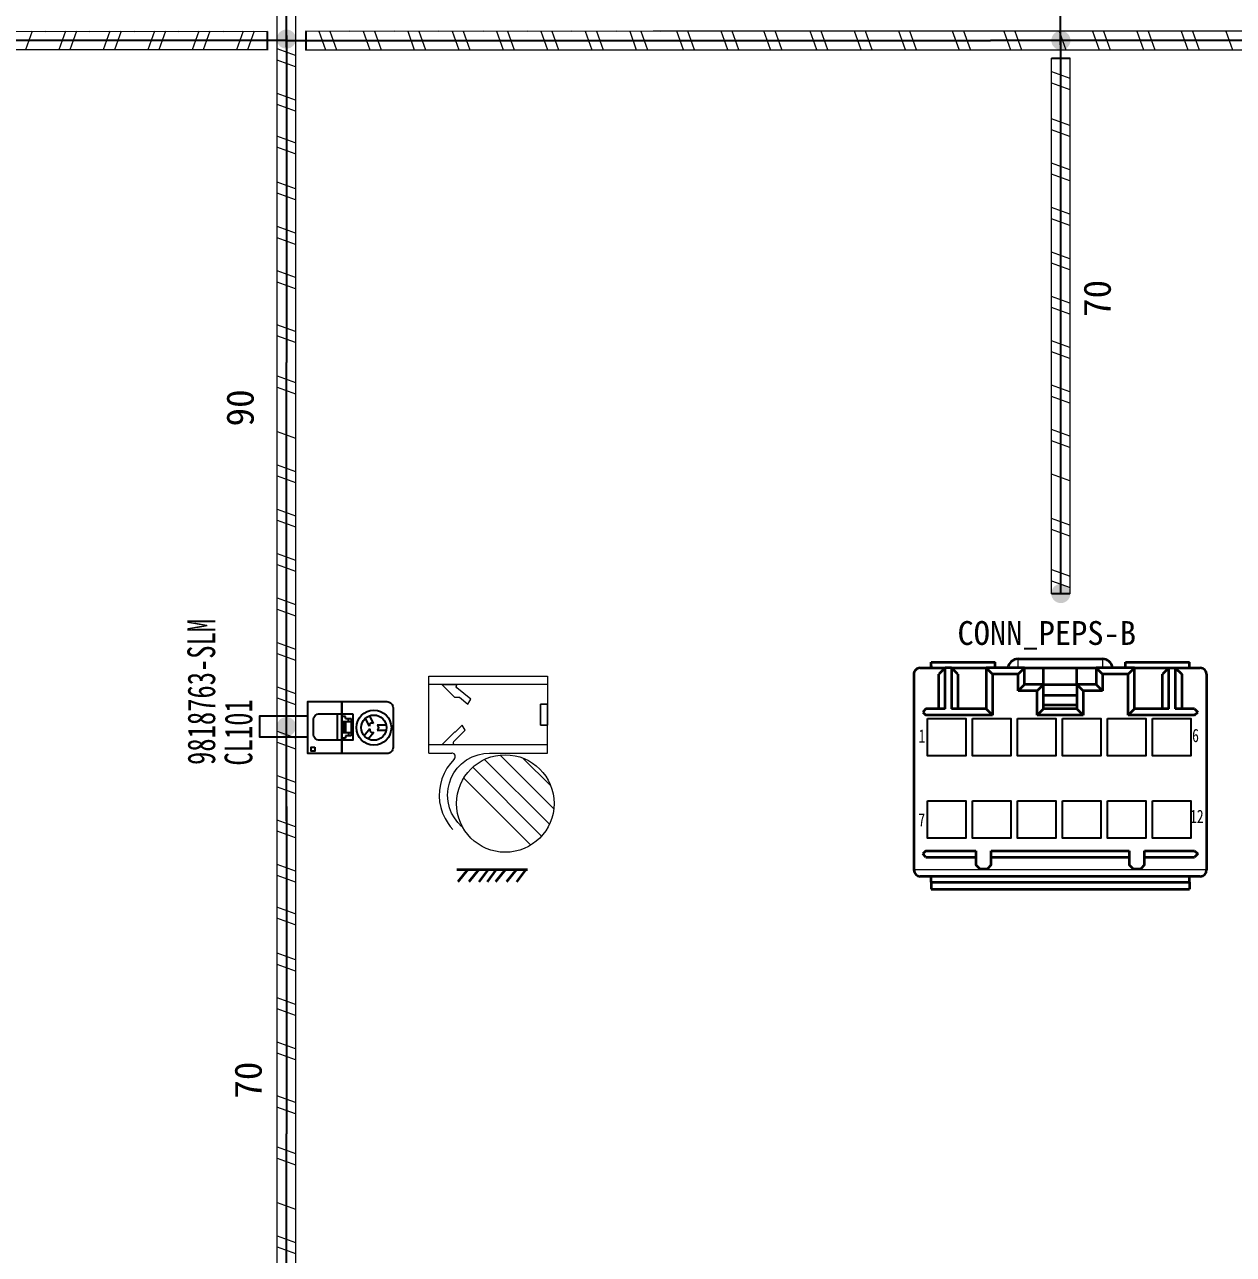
# Model space of a CAD drawing. Header units: millimetres. Extents: x 17 to 3784, y 12 to 1382.
# Drawn here: x 1148.4 to 1212.5, y 228.1 to 293.3 of the extents above; entities that cross this region are included whole.
import ezdxf

# ---------------------------------------------------------------- set-up
doc = ezdxf.new("R2010")
doc.units = ezdxf.units.MM
doc.layers.add('ENT', color=7, linetype='Continuous', lineweight=18)
doc.layers.add('粗实线层', color=7, linetype='Continuous', lineweight=35)
doc.styles.add('FangSong_GB2312_Style', font='simfang.ttf')
doc.styles.add('foton', font='', dxfattribs={"width": 0.7})
doc.styles.add('样式 2', font='', dxfattribs={"width": 0.75})
doc.styles.get('foton').set_extended_font_data('宋体')
doc.styles.get('样式 2').set_extended_font_data('宋体')

# ---------------------------------------------------------------- blocks, each defined once
blk = doc.blocks.new('Z$W@#6C454813')
at = {"color": 255}
for p, q in [((2.65, 11.55), (2.65, 10.52)), ((3.23, 10.52), (3.23, 11.55)), ((2.47, 10.11), (1.59, 9.69)), ((3.07, 9.71), (3.86, 9.06)), ((4.23, 9.5), (3.43, 10.16)), ((1.89, 9.2), (2.75, 9.65)), ((1.9, 6.95), (1.67, 6.95)), ((1.67, 6.95), (1.67, 6.55)), ((1.9, 6.95), (1.9, 7.61)), ((1.9, 7.61), (3.87, 7.61)), ((2.25, 7.31), (1.9, 7.31)), ((2.25, 6.96), (3.52, 6.96)), ((3.52, 7.31), (3.87, 7.31)), ((3.87, 7.61), (3.87, 6.95)), ((3.87, 6.95), (4.13, 6.95)), ((4.13, 6.95), (4.13, 6.55)), ((1.37, 6.03), (4.35, 6.03)), ((2.25, 6.77), (3.52, 6.77))]:
    blk.add_line(p, q, dxfattribs=at)
for points in [[(0.7, 12.33), (5.15, 12.33, -0.414214), (5.85, 11.63), (5.85, 6.55), (0, 6.55), (0, 11.63, -0.414214)], [(1.37, 6.55), (4.35, 6.55), (4.35, 4.06, -0.414214), (3.65, 3.36), (2.07, 3.36, -0.414214), (1.37, 4.06)]]:
    blk.add_lwpolyline(points, format="xyb", close=True, dxfattribs=at)
for points in [[(1.37, 7.8), (4.35, 7.8), (4.35, 6.55), (1.37, 6.55)], [(2.25, 7.61), (3.52, 7.61), (3.52, 6.55), (2.25, 6.55)], [(0, 6.55), (5.85, 6.55), (5.85, 2.73), (0, 2.73)], [(5.12, 3.5), (5.57, 3.5), (5.57, 3.12), (5.12, 3.12)], [(1.65, 2.73), (1.65, -2.71), (3.97, -2.71), (3.97, 2.73)]]:
    blk.add_lwpolyline(points, close=True, dxfattribs=at)
for radius in [1.97, 1.42]:
    blk.add_circle((2.93, 10.16), radius, dxfattribs=at)
for centre, radius, start, end in [((2.71, 9.94), 0.29, 143.9769, 278.9054), ((2.94, 10.4), 0.31, 22.863, 157.137), ((3.18, 9.99), 0.299, 247.9797, 33.604)]:
    blk.add_arc(centre, radius, start, end, dxfattribs=at)

msp = doc.modelspace()

# ---------------------------------------------------------------- hatches: boundary and pattern name
h = msp.add_hatch(color=0)
edge = h.paths.add_edge_path(flags=0)
edge.add_arc((1162.236, 292.528), 0.507, 180, 540)
h = msp.add_hatch(color=0)
edge = h.paths.add_edge_path(flags=0)
edge.add_arc((1203.305, 292.457), 0.507, 0, 360, ccw=False)
h = msp.add_hatch(color=0)
edge = h.paths.add_edge_path(flags=0)
edge.add_arc((1203.302, 263.135), 0.507, 360, 720)
h = msp.add_hatch(color=0)
edge = h.paths.add_edge_path(flags=0)
edge.add_arc((1162.238, 256.081), 0.507, 180, 540)

# ---------------------------------------------------------------- linework, layer by layer
at = {"color": 0}
for p, q in [((1161.22, 292.928), (1161.22, 291.943)), ((1163.27, 292.928), (1163.27, 291.943))]:
    msp.add_line(p, q, dxfattribs=at)
for p, q in [((1203.795, 291.501), (1202.806, 291.501)), ((1203.78, 263.12), (1202.804, 263.12))]:
    msp.add_line(p, q)
at = {"color": 0, "lineweight": 35, "ltscale": 0.01125}
for p, q in [((1196.422, 259.192), (1196.422, 259.498)), ((1199.812, 259.192), (1199.812, 259.498)), ((1206.728, 259.192), (1206.728, 259.498)), ((1210.119, 259.192), (1210.119, 259.498)), ((1196.422, 247.835), (1196.422, 248.14)), ((1210.119, 247.835), (1210.119, 248.14))]:
    msp.add_line(p, q, dxfattribs=at)
at = {"color": 0, "lineweight": 35, "ltscale": 0.125}
for p, q in [((1196.422, 259.498), (1199.812, 259.498)), ((1206.728, 259.498), (1210.119, 259.498))]:
    msp.add_line(p, q, dxfattribs=at)
at = {"color": 0, "lineweight": 35, "ltscale": 0.164999}
msp.add_line((1201.033, 259.667), (1205.508, 259.667), dxfattribs=at)
at = {"color": 0, "lineweight": 13, "ltscale": 0.0175}
for p, q in [((1201.033, 259.192), (1201.033, 259.667)), ((1205.508, 259.667), (1205.508, 259.192))]:
    msp.add_line(p, q, dxfattribs=at)
at = {"color": 0, "lineweight": 35, "ltscale": 0.3825}
for p, q in [((1195.507, 258.853), (1195.507, 248.479)), ((1211.034, 258.853), (1211.034, 248.479))]:
    msp.add_line(p, q, dxfattribs=at)
at = {"color": 0, "lineweight": 35, "ltscale": 0.04875}
for p, q in [((1195.846, 259.192), (1197.168, 259.192)), ((1209.373, 259.192), (1210.695, 259.192))]:
    msp.add_line(p, q, dxfattribs=at)
at = {"color": 0, "lineweight": 35, "ltscale": 0.00375}
for p, q in [((1196.422, 259.294), (1196.422, 259.192)), ((1206.728, 259.192), (1206.728, 259.294))]:
    msp.add_line(p, q, dxfattribs=at)
at = {"color": 0, "lineweight": 35, "ltscale": 0.017678}
for p, q in [((1197.168, 259.192), (1196.829, 258.853)), ((1197.846, 258.853), (1197.507, 259.192)), ((1199.338, 259.192), (1199.677, 258.853)), ((1201.372, 259.192), (1201.033, 258.853)), ((1205.169, 259.192), (1205.508, 258.853)), ((1207.203, 259.192), (1206.864, 258.853)), ((1209.034, 259.192), (1208.695, 258.853)), ((1209.373, 259.192), (1209.712, 258.853)), ((1201.372, 258.311), (1201.033, 257.972)), ((1202.389, 258.311), (1202.05, 257.972)), ((1204.152, 258.311), (1204.491, 257.972)), ((1205.169, 258.311), (1205.508, 257.972)), ((1199.338, 257.023), (1199.677, 256.684)), ((1202.389, 257.023), (1202.05, 256.684)), ((1204.152, 257.023), (1204.491, 256.684)), ((1207.203, 257.023), (1206.864, 256.684))]:
    msp.add_line(p, q, dxfattribs=at)
at = {"color": 0, "lineweight": 35, "ltscale": 0.0675}
for p, q in [((1196.829, 257.023), (1196.829, 258.853)), ((1197.507, 259.192), (1199.338, 259.192)), ((1197.846, 258.853), (1197.846, 257.023)), ((1207.203, 259.192), (1209.034, 259.192)), ((1208.695, 257.023), (1208.695, 258.853)), ((1209.712, 258.853), (1209.712, 257.023)), ((1199.338, 257.023), (1197.507, 257.023)), ((1209.034, 257.023), (1207.203, 257.023))]:
    msp.add_line(p, q, dxfattribs=at)
at = {"color": 0, "lineweight": 35, "ltscale": 0.0125}
for p, q in [((1197.507, 259.192), (1197.168, 259.192)), ((1209.034, 259.192), (1209.373, 259.192))]:
    msp.add_line(p, q, dxfattribs=at)
at = {"color": 0, "lineweight": 35, "ltscale": 0.08}
for p, q in [((1197.168, 257.023), (1197.168, 259.192)), ((1197.507, 259.192), (1197.507, 257.023)), ((1199.338, 259.192), (1199.338, 257.023)), ((1199.677, 258.853), (1199.677, 256.684)), ((1206.864, 256.684), (1206.864, 258.853)), ((1207.203, 257.023), (1207.203, 259.192)), ((1209.034, 257.023), (1209.034, 259.192)), ((1209.373, 259.192), (1209.373, 257.023))]:
    msp.add_line(p, q, dxfattribs=at)
at = {"color": 0, "lineweight": 35, "ltscale": 0.075}
for p, q in [((1201.372, 259.192), (1199.338, 259.192)), ((1207.203, 259.192), (1205.169, 259.192))]:
    msp.add_line(p, q, dxfattribs=at)
at = {"color": 0, "lineweight": 35, "ltscale": 0.05}
for p, q in [((1201.033, 258.853), (1199.677, 258.853)), ((1206.864, 258.853), (1205.508, 258.853))]:
    msp.add_line(p, q, dxfattribs=at)
at = {"color": 0, "lineweight": 35, "ltscale": 0.0325}
for p, q in [((1201.033, 257.972), (1201.033, 258.853)), ((1201.372, 258.311), (1201.372, 259.192)), ((1202.389, 258.311), (1202.389, 259.192)), ((1204.152, 258.311), (1204.152, 259.192)), ((1205.169, 259.192), (1205.169, 258.311)), ((1205.508, 258.853), (1205.508, 257.972))]:
    msp.add_line(p, q, dxfattribs=at)
at = {"color": 0, "lineweight": 35, "ltscale": 0.0375}
for p, q in [((1201.372, 259.192), (1202.389, 259.192)), ((1204.152, 259.192), (1205.169, 259.192)), ((1202.389, 258.311), (1201.372, 258.311)), ((1205.169, 258.311), (1204.152, 258.311)), ((1202.05, 257.972), (1201.033, 257.972)), ((1205.508, 257.972), (1204.491, 257.972)), ((1197.168, 257.023), (1196.151, 257.023)), ((1210.39, 257.023), (1209.373, 257.023))]:
    msp.add_line(p, q, dxfattribs=at)
at = {"color": 0, "lineweight": 35, "ltscale": 0.064999}
for p, q in [((1202.389, 259.192), (1204.152, 259.192)), ((1202.389, 258.311), (1204.152, 258.311)), ((1202.389, 257.747), (1204.152, 257.747)), ((1202.389, 257.226), (1204.152, 257.226)), ((1204.152, 257.023), (1202.389, 257.023))]:
    msp.add_line(p, q, dxfattribs=at)
at = {"color": 0, "lineweight": 35, "ltscale": 0.047501}
for p, q in [((1202.389, 257.023), (1202.389, 258.311)), ((1204.152, 258.311), (1204.152, 257.023)), ((1202.05, 256.684), (1202.05, 257.972)), ((1204.491, 257.972), (1204.491, 256.684))]:
    msp.add_line(p, q, dxfattribs=at)
at = {"color": 0, "lineweight": 35, "ltscale": 0.008839}
for p, q in [((1196.151, 257.023), (1195.981, 256.853)), ((1210.39, 257.023), (1210.559, 256.853)), ((1195.981, 256.853), (1196.151, 256.684)), ((1210.39, 256.684), (1210.559, 256.853)), ((1196.151, 249.496), (1195.981, 249.327)), ((1196.151, 249.157), (1195.981, 249.327)), ((1210.39, 249.496), (1210.559, 249.327)), ((1210.559, 249.327), (1210.39, 249.157))]:
    msp.add_line(p, q, dxfattribs=at)
at = {"color": 0, "lineweight": 35, "ltscale": 0.13}
for p, q in [((1199.677, 256.684), (1196.151, 256.684)), ((1210.39, 256.684), (1206.864, 256.684))]:
    msp.add_line(p, q, dxfattribs=at)
at = {"color": 0, "lineweight": 35, "ltscale": 0.089999}
msp.add_line((1204.491, 256.684), (1202.05, 256.684), dxfattribs=at)
at = {"color": 0, "lineweight": 35, "ltscale": 0.097501}
for p, q in [((1196.151, 249.496), (1198.795, 249.496)), ((1196.151, 249.157), (1198.795, 249.157)), ((1207.745, 249.496), (1210.39, 249.496)), ((1207.745, 249.157), (1210.39, 249.157))]:
    msp.add_line(p, q, dxfattribs=at)
at = {"color": 0, "lineweight": 35, "ltscale": 0.0275}
for p, q in [((1198.795, 249.496), (1198.795, 248.75)), ((1199.609, 248.75), (1199.609, 249.496)), ((1206.932, 249.496), (1206.932, 248.75)), ((1207.745, 248.75), (1207.745, 249.496))]:
    msp.add_line(p, q, dxfattribs=at)
at = {"color": 0, "lineweight": 35, "ltscale": 0.270001}
for p, q in [((1199.609, 249.496), (1206.932, 249.496)), ((1199.609, 249.157), (1206.932, 249.157))]:
    msp.add_line(p, q, dxfattribs=at)
at = {"color": 0, "lineweight": 13}
msp.add_line((1211.034, 248.479), (1195.507, 248.479), dxfattribs=at)
at = {"color": 0, "lineweight": 35, "ltscale": 0.010607}
for p, q in [((1198.999, 248.547), (1198.795, 248.75)), ((1199.609, 248.75), (1199.405, 248.547)), ((1207.135, 248.547), (1206.932, 248.75)), ((1207.745, 248.75), (1207.542, 248.547))]:
    msp.add_line(p, q, dxfattribs=at)
at = {"color": 0, "lineweight": 35, "ltscale": 0.014999}
for p, q in [((1198.999, 248.547), (1199.405, 248.547)), ((1207.135, 248.547), (1207.542, 248.547))]:
    msp.add_line(p, q, dxfattribs=at)
at = {"color": 0, "lineweight": 35}
for p, q in [((1210.695, 248.14), (1195.846, 248.14)), ((1196.422, 247.835), (1210.119, 247.835)), ((1196.422, 247.462), (1210.119, 247.462))]:
    msp.add_line(p, q, dxfattribs=at)
at = {"color": 0, "lineweight": 35, "ltscale": 0.01375}
for p, q in [((1196.422, 247.835), (1196.422, 247.462)), ((1210.119, 247.835), (1210.119, 247.462))]:
    msp.add_line(p, q, dxfattribs=at)
at = {"color": 7, "linetype": 'Continuous', "lineweight": 25}
for points in [[(1203.29, 292.231), (1203.29, 321.708)], [(1223.863, 292.45), (1199.567, 292.45)], [(1203.29, 292.616), (1203.29, 263.138)]]:
    msp.add_lwpolyline(points, dxfattribs=at)
at = {"color": 0, "linetype": 'Continuous', "lineweight": 25}
for points in [[(1162.236, 292.106), (1162.236, 318.729)], [(1162.182, 292.45), (1124.922, 292.45)], [(1162.236, 292.718), (1162.236, 275.378)], [(1162.307, 292.45), (1199.567, 292.45)], [(1162.236, 251.082), (1162.236, 275.378)], [(1162.233, 251.839), (1162.233, 234.499)], [(1162.233, 210.203), (1162.233, 234.499)]]:
    msp.add_lwpolyline(points, dxfattribs=at)
at = {"color": 0, "linetype": 'Continuous', "lineweight": 13}
for points in [[(1162.236, 316.402), (1162.236, 292.891)], [(1162.236, 292.709), (1162.236, 275.378)], [(1162.236, 275.378), (1162.236, 251.868)], [(1176.084, 258.307), (1169.782, 258.307), (1169.782, 258.752), (1176.084, 258.752), (1176.084, 256.156), (1176.084, 257.268), (1175.714, 257.268), (1176.084, 257.268)], [(1176.084, 255.117), (1169.782, 255.117), (1169.782, 258.307)], [(1171.293, 258.295), (1170.492, 258.295), (1170.514, 258.28), (1171.154, 257.639), (1171.416, 257.639), (1171.858, 257.268), (1172.008, 257.529), (1171.278, 258.142)], [(1171.278, 258.142), (1171.247, 258.188), (1171.248, 258.242), (1171.279, 258.286), (1171.293, 258.295)], [(1176.084, 254.672), (1176.084, 256.156), (1175.714, 256.156), (1175.714, 257.268), (1175.714, 256.156), (1176.084, 256.156)], [(1171.101, 255.277), (1171.715, 255.89), (1171.561, 256.156), (1171.19, 255.785), (1171.154, 255.785), (1170.514, 255.145), (1170.492, 255.128), (1171.123, 255.128)], [(1169.782, 254.672), (1169.782, 255.117)], [(1169.782, 254.673), (1171.009, 254.673)], [(1171.139, 254.354), (1170.931, 254.125), (1170.751, 253.872), (1170.602, 253.6), (1170.484, 253.313), (1170.4, 253.014), (1170.351, 252.708), (1170.338, 252.397), (1170.363, 252.087), (1170.424, 251.783), (1170.52, 251.487), (1170.647, 251.204), (1170.807, 250.938), (1170.924, 250.78), (1171.053, 250.63)], [(1171.526, 250.789), (1171.319, 250.999), (1171.143, 251.236), (1170.999, 251.492), (1170.89, 251.766), (1170.81, 252.104), (1170.783, 252.45), (1170.81, 252.796), (1170.877, 253.086), (1170.981, 253.365), (1171.121, 253.627), (1171.296, 253.868), (1171.528, 254.109), (1171.794, 254.313), (1172.087, 254.473), (1172.402, 254.587), (1172.7, 254.651), (1173.005, 254.673)], [(1171.139, 254.354), (1171.184, 254.429), (1171.194, 254.494), (1171.181, 254.558), (1171.128, 254.629), (1171.048, 254.668), (1171.009, 254.673)], [(1176.185, 250.906), (1172.748, 254.343)], [(1173.005, 254.673), (1176.084, 254.673)], [(1176.413, 251.725), (1173.568, 254.571)], [(1176.254, 252.934), (1174.776, 254.412)], [(1175.767, 250.275), (1172.116, 253.925)], [(1175.195, 249.798), (1171.639, 253.354)], [(1162.233, 251.83), (1162.233, 234.499)], [(1162.233, 234.499), (1162.233, 210.988)]]:
    msp.add_lwpolyline(points, dxfattribs=at)
at = {"color": 0, "linetype": 'Continuous', "lineweight": 0}
for points in [[(1161.747, 292.858), (1161.746, 295.213)], [(1162.725, 295.213), (1162.726, 292.858)], [(1147.111, 292.939), (1149.466, 292.94)], [(1148.76, 292.94), (1148.406, 291.959)], [(1149.466, 292.939), (1151.82, 292.94)], [(1150.525, 292.94), (1150.172, 291.959)], [(1151.114, 292.94), (1150.761, 291.959)], [(1151.82, 292.939), (1154.175, 292.94)], [(1152.88, 292.94), (1152.526, 291.959)], [(1153.468, 292.94), (1153.115, 291.959)], [(1154.175, 292.939), (1156.529, 292.94)], [(1155.234, 292.94), (1154.881, 291.959)], [(1155.823, 292.94), (1155.469, 291.959)], [(1156.529, 292.939), (1158.883, 292.94)], [(1157.588, 292.94), (1157.235, 291.959)], [(1158.177, 292.94), (1157.824, 291.959)], [(1158.883, 292.939), (1161.238, 292.94)], [(1159.943, 292.94), (1159.59, 291.959)], [(1160.531, 292.94), (1160.178, 291.959)], [(1161.745, 290.358), (1161.745, 293.255)], [(1162.726, 292.998), (1162.726, 290.358)], [(1165.606, 292.939), (1163.252, 292.94)], [(1163.958, 292.94), (1164.311, 291.959)], [(1164.547, 292.94), (1164.9, 291.959)], [(1167.961, 292.939), (1165.606, 292.94)], [(1166.313, 292.94), (1166.666, 291.959)], [(1166.901, 292.94), (1167.254, 291.959)], [(1170.315, 292.939), (1167.961, 292.94)], [(1168.667, 292.94), (1169.02, 291.959)], [(1169.255, 292.94), (1169.609, 291.959)], [(1172.669, 292.939), (1170.315, 292.94)], [(1171.021, 292.94), (1171.374, 291.959)], [(1149.466, 291.961), (1147.111, 291.959)], [(1151.82, 291.961), (1149.466, 291.959)], [(1154.175, 291.961), (1151.82, 291.959)], [(1156.529, 291.961), (1154.175, 291.959)], [(1158.883, 291.961), (1156.529, 291.959)], [(1161.238, 291.961), (1158.883, 291.959)], [(1162.726, 291.653), (1161.745, 292.006)], [(1163.252, 291.961), (1165.606, 291.959)], [(1165.606, 291.961), (1167.961, 291.959)], [(1167.961, 291.961), (1170.315, 291.959)], [(1170.315, 291.961), (1172.669, 291.959)], [(1162.726, 291.064), (1161.745, 291.417)], [(1161.745, 288.003), (1161.745, 290.358)], [(1162.726, 290.358), (1162.726, 288.003)], [(1162.726, 289.298), (1161.745, 289.651)], [(1162.726, 288.71), (1161.745, 289.063)], [(1161.745, 285.649), (1161.745, 288.003)], [(1162.726, 288.003), (1162.726, 285.649)], [(1162.707, 287.031), (1161.726, 287.385)], [(1162.707, 286.443), (1161.726, 286.796)], [(1161.745, 283.295), (1161.745, 285.649)], [(1162.726, 285.649), (1162.726, 283.295)], [(1162.726, 284.59), (1161.745, 284.943)], [(1162.726, 284.001), (1161.745, 284.354)], [(1161.745, 280.94), (1161.745, 283.295)], [(1162.726, 283.295), (1162.726, 280.94)], [(1162.726, 282.235), (1161.745, 282.588)], [(1162.726, 281.647), (1161.745, 282)], [(1161.745, 277.578), (1161.745, 280.94)], [(1162.726, 280.94), (1162.726, 277.497)], [(1162.726, 279.881), (1161.745, 280.234)], [(1162.726, 279.292), (1161.745, 279.645)], [(1162.714, 277.027), (1161.733, 277.38)], [(1161.745, 275.378), (1161.745, 277.732)], [(1162.726, 277.732), (1162.726, 275.378)], [(1162.714, 276.438), (1161.733, 276.791)], [(1161.746, 273.024), (1161.745, 275.378)], [(1162.725, 275.378), (1162.726, 273.024)], [(1161.745, 274.672), (1162.726, 274.32)], [(1161.745, 274.083), (1162.726, 273.73)], [(1161.746, 270.669), (1161.745, 273.024)], [(1162.725, 273.024), (1162.726, 270.669)], [(1161.745, 271.729), (1162.726, 271.376)], [(1161.746, 268.315), (1161.745, 270.669)], [(1162.725, 270.669), (1162.726, 268.315)], [(1161.745, 269.963), (1162.726, 269.61)], [(1161.745, 269.375), (1162.726, 269.021)], [(1161.746, 265.961), (1161.745, 268.315)], [(1162.725, 268.315), (1162.726, 265.961)], [(1161.745, 267.609), (1162.726, 267.256)], [(1161.745, 267.02), (1162.726, 266.667)], [(1161.746, 263.606), (1161.745, 265.961)], [(1162.725, 265.961), (1162.726, 263.606)], [(1161.745, 265.254), (1162.726, 264.901)], [(1161.745, 264.666), (1162.726, 264.313)], [(1161.746, 261.252), (1161.745, 263.606)], [(1162.725, 263.606), (1162.726, 261.252)], [(1161.745, 262.9), (1162.726, 262.547)], [(1161.745, 262.311), (1162.726, 261.958)], [(1161.746, 258.898), (1161.745, 261.252)], [(1162.725, 261.252), (1162.726, 258.898)], [(1161.745, 260.546), (1162.726, 260.193)], [(1161.745, 259.957), (1162.726, 259.604)], [(1161.746, 256.543), (1161.745, 258.898)], [(1162.725, 258.898), (1162.726, 256.543)], [(1161.745, 258.191), (1162.726, 257.838)], [(1161.745, 257.603), (1162.726, 257.25)], [(1161.746, 254.189), (1161.745, 256.543)], [(1162.725, 256.543), (1162.726, 254.189)], [(1161.745, 255.837), (1162.726, 255.484)], [(1161.745, 255.248), (1162.726, 254.895)], [(1161.746, 251.835), (1161.745, 254.189)], [(1162.725, 254.189), (1162.726, 251.835)], [(1161.745, 253.483), (1162.726, 253.13)], [(1161.745, 252.894), (1162.726, 252.541)], [(1161.743, 249.479), (1161.743, 251.833)], [(1162.724, 251.833), (1162.724, 249.479)], [(1162.724, 250.774), (1161.743, 251.127)], [(1162.724, 250.185), (1161.743, 250.538)], [(1161.743, 247.124), (1161.743, 249.479)], [(1162.724, 249.479), (1162.724, 247.124)], [(1162.724, 248.419), (1161.743, 248.772)], [(1162.724, 247.831), (1161.743, 248.184)], [(1161.743, 244.77), (1161.743, 247.124)], [(1162.724, 247.124), (1162.724, 244.77)], [(1162.704, 246.152), (1161.723, 246.506)], [(1162.704, 245.564), (1161.723, 245.917)], [(1161.743, 242.416), (1161.743, 244.77)], [(1162.724, 244.77), (1162.724, 242.416)], [(1162.724, 243.71), (1161.743, 244.064)], [(1162.724, 243.122), (1161.743, 243.475)], [(1161.743, 240.061), (1161.743, 242.416)], [(1162.724, 242.416), (1162.724, 240.061)], [(1162.724, 241.356), (1161.743, 241.709)], [(1162.724, 240.768), (1161.743, 241.121)], [(1161.743, 236.699), (1161.743, 240.061)], [(1162.724, 240.061), (1162.724, 236.618)], [(1162.724, 239.002), (1161.743, 239.355)], [(1162.724, 238.413), (1161.743, 238.766)], [(1161.743, 234.499), (1161.743, 236.853)], [(1162.724, 236.853), (1162.724, 234.499)], [(1162.712, 236.148), (1161.731, 236.501)], [(1162.712, 235.559), (1161.731, 235.912)], [(1161.744, 232.145), (1161.743, 234.499)], [(1162.722, 234.499), (1162.724, 232.145)], [(1161.743, 233.793), (1162.724, 233.441)], [(1161.743, 233.204), (1162.724, 232.851)]]:
    msp.add_lwpolyline(points, dxfattribs=at)
at = {"color": 7, "linetype": 'Continuous', "lineweight": 0}
for points in [[(1171.61, 292.94), (1171.963, 291.959)], [(1175.024, 292.939), (1172.669, 292.94)], [(1173.376, 292.94), (1173.729, 291.959)], [(1173.964, 292.94), (1174.317, 291.959)], [(1177.378, 292.939), (1175.024, 292.94)], [(1175.73, 292.94), (1176.083, 291.959)], [(1176.319, 292.94), (1176.672, 291.959)], [(1179.732, 292.939), (1177.378, 292.94)], [(1178.084, 292.94), (1178.437, 291.959)], [(1178.673, 292.94), (1179.026, 291.959)], [(1182.087, 292.939), (1179.732, 292.94)], [(1180.439, 292.94), (1180.792, 291.959)], [(1181.027, 292.94), (1181.38, 291.959)], [(1184.587, 292.941), (1181.69, 292.941)], [(1183.293, 291.96), (1182.939, 292.941)], [(1183.881, 291.96), (1183.528, 292.941)], [(1186.942, 292.941), (1184.587, 292.941)], [(1185.647, 291.96), (1185.294, 292.941)], [(1186.235, 291.96), (1185.882, 292.941)], [(1189.296, 292.941), (1186.942, 292.941)], [(1187.914, 291.979), (1187.561, 292.96)], [(1188.502, 291.979), (1188.149, 292.96)], [(1191.651, 292.941), (1189.296, 292.941)], [(1190.356, 291.96), (1190.002, 292.941)], [(1190.944, 291.96), (1190.591, 292.941)], [(1194.005, 292.941), (1191.651, 292.941)], [(1192.71, 291.96), (1192.357, 292.941)], [(1193.299, 291.96), (1192.945, 292.941)], [(1197.367, 292.941), (1194.005, 292.941)], [(1195.064, 291.96), (1194.711, 292.941)], [(1195.653, 291.96), (1195.3, 292.941)], [(1199.567, 292.941), (1197.213, 292.941)], [(1197.918, 291.972), (1197.565, 292.953)], [(1198.507, 291.972), (1198.154, 292.953)], [(1201.921, 292.94), (1199.567, 292.941)], [(1200.273, 292.941), (1200.625, 291.96)], [(1200.862, 292.941), (1201.215, 291.96)], [(1204.276, 292.94), (1201.921, 292.941)], [(1203.216, 292.941), (1203.569, 291.96)], [(1206.63, 292.94), (1204.276, 292.941)], [(1204.982, 292.941), (1205.335, 291.96)], [(1205.571, 292.941), (1205.924, 291.96)], [(1208.984, 292.94), (1206.63, 292.941)], [(1207.336, 292.941), (1207.69, 291.96)], [(1207.925, 292.941), (1208.278, 291.96)], [(1211.339, 292.94), (1208.984, 292.941)], [(1209.691, 292.941), (1210.044, 291.96)], [(1210.279, 292.941), (1210.632, 291.96)], [(1213.693, 292.94), (1211.339, 292.941)], [(1212.045, 292.941), (1212.398, 291.96)], [(1172.669, 291.961), (1175.024, 291.959)], [(1175.024, 291.961), (1177.378, 291.959)], [(1177.378, 291.961), (1179.732, 291.959)], [(1179.732, 291.961), (1182.087, 291.959)], [(1181.947, 291.96), (1184.587, 291.96)], [(1184.587, 291.96), (1186.942, 291.96)], [(1186.942, 291.96), (1189.296, 291.96)], [(1189.296, 291.96), (1191.651, 291.96)], [(1191.651, 291.96), (1194.005, 291.96)], [(1194.005, 291.96), (1197.448, 291.96)], [(1197.213, 291.96), (1199.567, 291.96)], [(1199.567, 291.961), (1201.921, 291.96)], [(1201.921, 291.961), (1204.276, 291.96)], [(1202.8, 288.869), (1202.8, 291.509)], [(1203.781, 291.509), (1203.781, 288.612)], [(1204.276, 291.961), (1206.63, 291.96)], [(1206.63, 291.961), (1208.984, 291.96)], [(1208.984, 291.961), (1211.339, 291.96)], [(1211.339, 291.961), (1213.693, 291.96)], [(1202.8, 290.803), (1203.781, 290.45)], [(1202.8, 290.214), (1203.781, 289.861)], [(1202.801, 286.654), (1202.799, 289.008)], [(1203.779, 289.008), (1203.78, 286.654)], [(1203.78, 287.949), (1202.799, 288.302)], [(1203.78, 287.36), (1202.799, 287.714)], [(1202.801, 284.3), (1202.799, 286.654)], [(1203.779, 286.654), (1203.78, 284.3)], [(1203.78, 285.595), (1202.799, 285.948)], [(1203.78, 285.006), (1202.799, 285.359)], [(1202.801, 281.945), (1202.799, 284.3)], [(1203.779, 284.3), (1203.78, 281.945)], [(1203.78, 283.24), (1202.799, 283.593)], [(1203.78, 282.652), (1202.799, 283.005)], [(1202.801, 279.591), (1202.799, 281.945)], [(1203.779, 281.945), (1203.78, 279.591)], [(1203.78, 280.886), (1202.799, 281.239)], [(1203.78, 280.297), (1202.799, 280.651)], [(1202.801, 277.237), (1202.799, 279.591)], [(1203.779, 279.591), (1203.78, 277.237)], [(1203.78, 278.532), (1202.799, 278.885)], [(1203.78, 277.943), (1202.799, 278.296)], [(1202.801, 274.882), (1202.799, 277.237)], [(1203.779, 277.237), (1203.78, 274.882)], [(1203.78, 276.177), (1202.799, 276.53)], [(1203.78, 275.589), (1202.799, 275.942)], [(1202.801, 272.528), (1202.799, 274.882)], [(1203.779, 274.882), (1203.78, 272.528)], [(1203.78, 273.823), (1202.799, 274.176)], [(1203.78, 273.234), (1202.799, 273.587)], [(1202.801, 270.174), (1202.799, 272.528)], [(1203.779, 272.528), (1203.78, 270.174)], [(1203.78, 271.469), (1202.799, 271.822)], [(1203.78, 270.88), (1202.799, 271.233)], [(1202.801, 267.819), (1202.799, 270.174)], [(1203.779, 270.174), (1203.78, 267.819)], [(1203.78, 269.114), (1202.799, 269.467)], [(1202.801, 265.465), (1202.799, 267.819)], [(1203.779, 267.819), (1203.78, 265.465)], [(1203.78, 266.76), (1202.799, 267.113)], [(1203.78, 266.171), (1202.799, 266.523)], [(1202.799, 263.111), (1202.799, 265.465)], [(1203.78, 265.465), (1203.78, 263.111)], [(1202.812, 264.405), (1203.793, 264.052)], [(1202.812, 263.816), (1203.793, 263.463)], [(1161.744, 229.79), (1161.743, 232.145)], [(1162.722, 232.145), (1162.724, 229.79)], [(1161.743, 230.85), (1162.724, 230.497)], [(1161.744, 227.436), (1161.743, 229.79)], [(1162.722, 229.79), (1162.724, 227.436)], [(1161.743, 229.084), (1162.724, 228.731)], [(1161.743, 228.495), (1162.724, 228.142)]]:
    msp.add_lwpolyline(points, dxfattribs=at)
at = {"color": 7, "linetype": 'Continuous', "lineweight": 13}
for points in [[(1182.236, 292.45), (1199.567, 292.45)], [(1199.567, 292.45), (1223.078, 292.45)], [(1203.29, 265.465), (1203.29, 288.976)]]:
    msp.add_lwpolyline(points, dxfattribs=at)
at = {"color": 0}
for points in [[(1196.23, 256.505), (1198.267, 256.505), (1198.267, 254.529), (1196.23, 254.529)], [(1198.616, 256.505), (1200.653, 256.505), (1200.653, 254.529), (1198.616, 254.529)], [(1201.002, 256.505), (1203.039, 256.505), (1203.039, 254.529), (1201.002, 254.529)], [(1203.388, 256.505), (1205.425, 256.505), (1205.425, 254.529), (1203.388, 254.529)], [(1205.773, 256.505), (1207.811, 256.505), (1207.811, 254.529), (1205.773, 254.529)], [(1208.159, 256.505), (1210.197, 256.505), (1210.197, 254.529), (1208.159, 254.529)], [(1196.23, 252.141), (1198.267, 252.141), (1198.267, 250.165), (1196.23, 250.165)], [(1198.616, 252.141), (1200.653, 252.141), (1200.653, 250.165), (1198.616, 250.165)], [(1201.002, 252.141), (1203.039, 252.141), (1203.039, 250.165), (1201.002, 250.165)], [(1203.388, 252.141), (1205.425, 252.141), (1205.425, 250.165), (1203.388, 250.165)], [(1205.773, 252.141), (1207.811, 252.141), (1207.811, 250.165), (1205.773, 250.165)], [(1208.159, 252.141), (1210.197, 252.141), (1210.197, 250.165), (1208.159, 250.165)]]:
    msp.add_lwpolyline(points, close=True, dxfattribs=at)
at = {"color": 0, "linetype": 'Continuous', "lineweight": 13}
msp.add_circle((1173.843, 252.001), 2.585, dxfattribs=at)
at = {"color": 0, "lineweight": 35}
for centre, radius, start, end in [((1201.033, 259.125), 0.542, 90, 172.81925), ((1205.508, 259.125), 0.542, 7.18076, 90), ((1195.846, 258.853), 0.339, 90, 180.00001), ((1210.695, 258.853), 0.339, 0, 90), ((1195.846, 248.479), 0.339, 180.00001, 270), ((1210.695, 248.479), 0.339, 270, 0)]:
    msp.add_arc(centre, radius, start, end, dxfattribs=at)
at = {"color": 0, "linetype": 'Continuous', "lineweight": 13}
msp.add_arc((1171.166, 255.21), 0.092, 135, 243, dxfattribs=at)
at = {"layer": '粗实线层', "color": 0}
for p, q in [((1171.28, 248.503), (1175.021, 248.503)), ((1171.863, 248.503), (1171.328, 247.847)), ((1172.438, 248.503), (1171.902, 247.847)), ((1172.927, 248.503), (1172.438, 247.847)), ((1173.356, 248.503), (1172.879, 247.847)), ((1173.861, 248.504), (1173.327, 247.849)), ((1174.437, 248.504), (1173.9, 247.849)), ((1174.926, 248.504), (1174.437, 247.849))]:
    msp.add_line(p, q, dxfattribs=at)

# ---------------------------------------------------------------- block references
at = {"color": 0, "xscale": 0.4708704, "yscale": 0.4708704, "zscale": 0.4708704, "rotation": 270}
msp.add_blockref('Z$W@#6C454813', (1162.089, 257.404), dxfattribs=at)

# ---------------------------------------------------------------- texts
at = {"color": 7, "linetype": 'Continuous', "style": 'FangSong_GB2312_Style'}
msp.add_text('70', height=1.4467, rotation=90, dxfattribs=at).set_placement((1205.95, 277.795))
at = {"color": 0, "linetype": 'Continuous', "style": 'FangSong_GB2312_Style'}
for s, p in [('90', (1160.5, 271.992)), ('70', (1160.927, 236.351))]:
    msp.add_text(s, height=1.4467, rotation=90, dxfattribs=at).set_placement(p)
msp.add_text('CONN_PEPS-B', height=1.26546, dxfattribs=at).set_placement((1197.821, 260.409))
at = {"color": 0, "width": 2.62039, "attachment_point": 3, "style": '样式 2'}
for s, insert, char_height in [('1', (1196.117, 255.932), 0.706), ('6', (1210.624, 255.965), 0.706), ('12', (1210.874, 251.672), 0.7063), ('7', (1196.106, 251.491), 0.706)]:
    msp.add_mtext(s, dxfattribs=dict(at, insert=insert, char_height=char_height))
at = {"layer": 'ENT', "color": 0, "char_height": 1.47221, "width": 159.91709, "attachment_point": 1, "rotation": 90, "style": 'foton'}
for s, insert in [('{\\T1.004;9818763-SLM}', (1156.987, 254.049)), ('{\\T1.004;CL101}', (1158.959, 254.014))]:
    msp.add_mtext(s, dxfattribs=dict(at, insert=insert))

doc.saveas('drawing.dxf')
